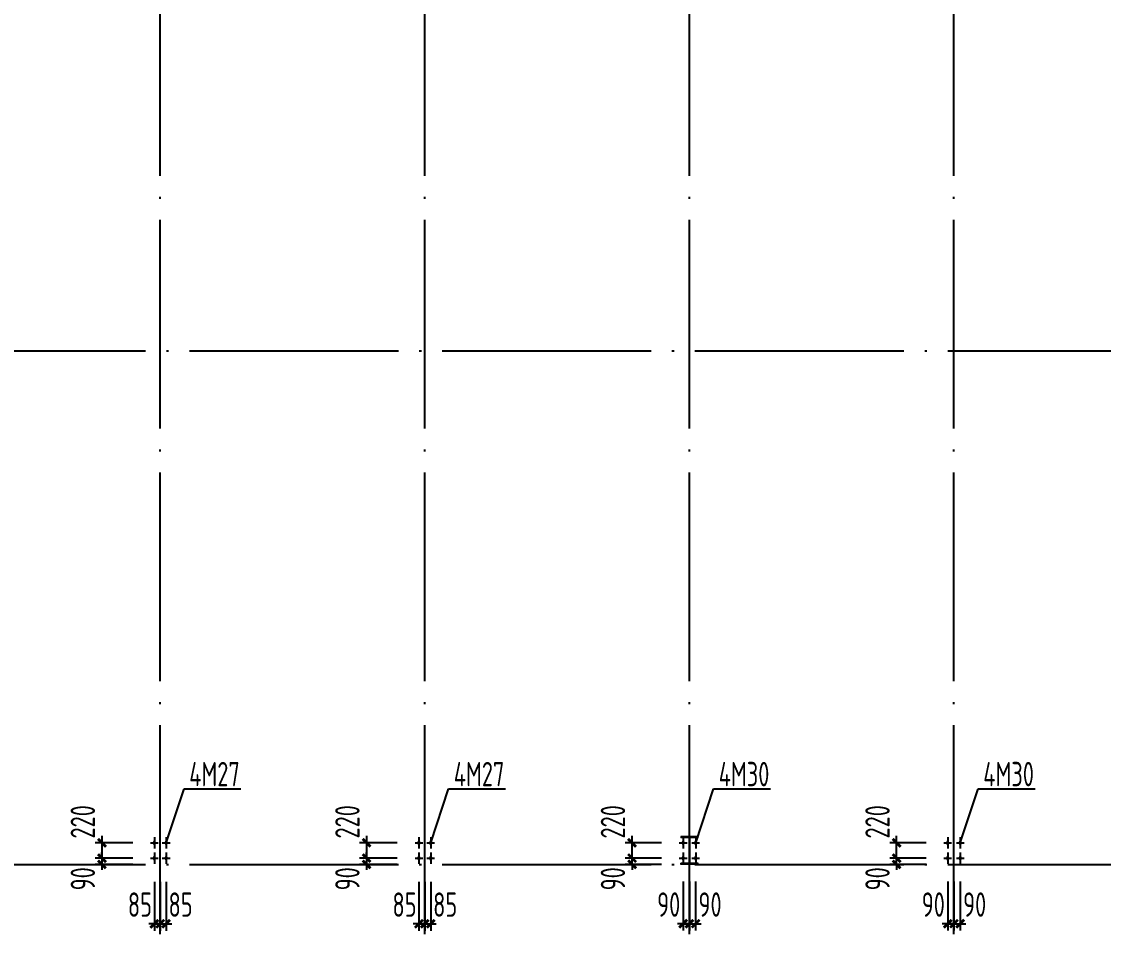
# Model space of a CAD drawing. Extents: x -3102990 to -851544, y -5293060 to -2540151.
# Drawn here: x -2066788 to -2051251, y -2657067 to -2643984 of the extents above; entities that cross this region are included whole.
import ezdxf

# ---------------------------------------------------------------- set-up
doc = ezdxf.new("R2010")
doc.units = 0
doc.header["$LTSCALE"] = 1000
doc.header["$PDMODE"] = 1
doc.linetypes.add('DOTE', pattern=[2.42, 2, -0.2, 0.02, -0.2])
doc.layers.get('0').update_dxf_attribs({"linetype": 'CONTINUOUS'})
doc.layers.get('Defpoints').update_dxf_attribs({"linetype": 'CONTINUOUS'})
for name, color, linetype in [('AXIS', 253, 'DOTE'), ('COLU', 7, 'CONTINUOUS'), ('DIM', 3, 'CONTINUOUS'), ('NUM', 7, 'CONTINUOUS'), ('TEXT', 7, 'CONTINUOUS'), ('THIN', 7, 'CONTINUOUS')]:
    doc.layers.add(name, color=color, linetype=linetype)
doc.styles.add('TSSD_Dimension', font='tssdeng.shx', dxfattribs={"width": 0.7, "bigfont": 'Hztxt.shx'})
doc.styles.add('TSSD_Rein', font='Tssdeng.shx', dxfattribs={"width": 0.75, "bigfont": 'hztxt.shx'})
doc.dimstyles.new('TSSD_100_100$0', dxfattribs={"dimtxt": 350, "dimasz": 80, "dimexe": 100, "dimexo": 250, "dimgap": 100, "dimtad": 1, "dimdec": 0, "dimzin": 0, "dimdsep": 46, "dimtxsty": 'TSSD_Dimension', "dimblk": 'ARCHTICK', "dimcen": 0, "dimdle": 100, "dimclrd": 3, "dimclre": 3, "dimclrt": 7, "dimadec": 0, "dimazin": 0, "dimtfac": 1, "dimtdec": 0, "dimtix": 1, "dimtmove": 2, "dimatfit": 3, "dimldrblk": 'ARCHTICK', "dimfxl": 100, "dimtolj": 1, "dimtzin": 0, "dimarcsym": 0})

# ---------------------------------------------------------------- blocks, each defined once
blk = doc.blocks.new('A$C21E01B0F')
at = {"layer": 'THIN'}
for p, q in [((18, 241), (18, -299)), ((-162, -29), (198, -29))]:
    blk.add_line(p, q, dxfattribs=at)
blk.add_solid([(18, 151), (108, -29), (-72, -29), (18, -209)], dxfattribs=at)
blk = doc.blocks.new('_ArchTick')
at = {"color": 0, "const_width": 0.5}
blk.add_lwpolyline([(-0.71, -0.71), (0.71, 0.71)], dxfattribs=at)
blk = doc.blocks.new('*D1051')
at = {"layer": 'Defpoints', "color": 0, "ltscale": 1.5}
for p in [(-2064882, -2656090), (-2064797, -2656090), (-2064797, -2656943)]:
    blk.add_point(p, dxfattribs=at)
at = {"layer": 'DIM', "color": 3, "lineweight": -2, "ltscale": 1.5}
for p, q in [((-2064882, -2656340), (-2064882, -2657043)), ((-2064797, -2656340), (-2064797, -2657043)), ((-2064882, -2656943), (-2064962, -2656943)), ((-2064882, -2656943), (-2064797, -2656943)), ((-2064797, -2656943), (-2064717, -2656943))]:
    blk.add_line(p, q, dxfattribs=at)
at = {"layer": 'DIM', "color": 3, "lineweight": -2, "ltscale": 1.5, "xscale": 80, "yscale": 80, "zscale": 80}
blk.add_blockref('_ArchTick', (-2064882, -2656943), dxfattribs=at)
at = {"layer": 'DIM', "color": 3, "lineweight": -2, "ltscale": 1.5, "xscale": 80, "yscale": 80, "zscale": 80, "rotation": 180}
blk.add_blockref('_ArchTick', (-2064797, -2656943), dxfattribs=at)
at = {"layer": 'DIM', "color": 7, "ltscale": 1.5, "insert": (-2065089, -2656668), "char_height": 350, "attachment_point": 5, "style": 'TSSD_Dimension'}
blk.add_mtext('\\A1;85', dxfattribs=at)
blk = doc.blocks.new('*D1052')
at = {"layer": 'Defpoints', "color": 0, "ltscale": 1.5}
for p in [(-2064797, -2656090), (-2064712, -2656090), (-2064712, -2656943)]:
    blk.add_point(p, dxfattribs=at)
at = {"layer": 'DIM', "color": 3, "lineweight": -2, "ltscale": 1.5}
for p, q in [((-2064797, -2656340), (-2064797, -2657043)), ((-2064712, -2656340), (-2064712, -2657043)), ((-2064797, -2656943), (-2064877, -2656943)), ((-2064797, -2656943), (-2064712, -2656943)), ((-2064712, -2656943), (-2064632, -2656943))]:
    blk.add_line(p, q, dxfattribs=at)
at = {"layer": 'DIM', "color": 3, "lineweight": -2, "ltscale": 1.5, "xscale": 80, "yscale": 80, "zscale": 80}
blk.add_blockref('_ArchTick', (-2064797, -2656943), dxfattribs=at)
at = {"layer": 'DIM', "color": 3, "lineweight": -2, "ltscale": 1.5, "xscale": 80, "yscale": 80, "zscale": 80, "rotation": 180}
blk.add_blockref('_ArchTick', (-2064712, -2656943), dxfattribs=at)
at = {"layer": 'DIM', "color": 7, "ltscale": 1.5, "insert": (-2064505, -2656668), "char_height": 350, "attachment_point": 5, "style": 'TSSD_Dimension'}
blk.add_mtext('\\A1;85', dxfattribs=at)
blk = doc.blocks.new('*D1053')
at = {"layer": 'Defpoints', "color": 0, "ltscale": 1.5}
for p in [(-2064942, -2655780), (-2065634, -2656000), (-2064942, -2656000)]:
    blk.add_point(p, dxfattribs=at)
at = {"layer": 'DIM', "color": 3, "lineweight": -2, "ltscale": 1.5}
for p, q in [((-2065634, -2655680), (-2065634, -2656100)), ((-2065192, -2655780), (-2065734, -2655780)), ((-2065192, -2656000), (-2065734, -2656000))]:
    blk.add_line(p, q, dxfattribs=at)
at = {"layer": 'DIM', "color": 3, "lineweight": -2, "ltscale": 1.5, "xscale": 80, "yscale": 80, "zscale": 80}
for p, rotation in [((-2065634, -2655780), 90), ((-2065634, -2656000), 270)]:
    blk.add_blockref('_ArchTick', p, dxfattribs=dict(at, rotation=rotation))
at = {"layer": 'DIM', "color": 7, "ltscale": 1.5, "insert": (-2065909, -2655479), "char_height": 350, "attachment_point": 5, "rotation": 90, "style": 'TSSD_Dimension'}
blk.add_mtext('\\A1;220', dxfattribs=at)
blk = doc.blocks.new('*D1054')
at = {"layer": 'Defpoints', "color": 0, "ltscale": 1.5}
for p in [(-2064942, -2656000), (-2065634, -2656090), (-2064942, -2656090)]:
    blk.add_point(p, dxfattribs=at)
at = {"layer": 'DIM', "color": 3, "lineweight": -2, "ltscale": 1.5}
for p, q in [((-2065192, -2656000), (-2065734, -2656000)), ((-2065634, -2656000), (-2065634, -2655920)), ((-2065634, -2656000), (-2065634, -2656090)), ((-2065192, -2656090), (-2065734, -2656090)), ((-2065634, -2656090), (-2065634, -2656170))]:
    blk.add_line(p, q, dxfattribs=at)
at = {"layer": 'DIM', "color": 3, "lineweight": -2, "ltscale": 1.5, "xscale": 80, "yscale": 80, "zscale": 80}
for p, rotation in [((-2065634, -2656000), 270), ((-2065634, -2656090), 90)]:
    blk.add_blockref('_ArchTick', p, dxfattribs=dict(at, rotation=rotation))
at = {"layer": 'DIM', "color": 7, "ltscale": 1.5, "insert": (-2065909, -2656297), "char_height": 350, "attachment_point": 5, "rotation": 90, "style": 'TSSD_Dimension'}
blk.add_mtext('\\A1;90', dxfattribs=at)
blk = doc.blocks.new('*D1059')
at = {"layer": 'Defpoints', "color": 0, "ltscale": 1.5}
for p in [(-2061082, -2656090), (-2060997, -2656090), (-2060997, -2656943)]:
    blk.add_point(p, dxfattribs=at)
at = {"layer": 'DIM', "color": 3, "lineweight": -2, "ltscale": 1.5}
for p, q in [((-2061082, -2656340), (-2061082, -2657043)), ((-2060997, -2656340), (-2060997, -2657043)), ((-2061082, -2656943), (-2061162, -2656943)), ((-2061082, -2656943), (-2060997, -2656943)), ((-2060997, -2656943), (-2060917, -2656943))]:
    blk.add_line(p, q, dxfattribs=at)
at = {"layer": 'DIM', "color": 3, "lineweight": -2, "ltscale": 1.5, "xscale": 80, "yscale": 80, "zscale": 80}
blk.add_blockref('_ArchTick', (-2061082, -2656943), dxfattribs=at)
at = {"layer": 'DIM', "color": 3, "lineweight": -2, "ltscale": 1.5, "xscale": 80, "yscale": 80, "zscale": 80, "rotation": 180}
blk.add_blockref('_ArchTick', (-2060997, -2656943), dxfattribs=at)
at = {"layer": 'DIM', "color": 7, "ltscale": 1.5, "insert": (-2061289, -2656668), "char_height": 350, "attachment_point": 5, "style": 'TSSD_Dimension'}
blk.add_mtext('\\A1;85', dxfattribs=at)
blk = doc.blocks.new('*D1060')
at = {"layer": 'Defpoints', "color": 0, "ltscale": 1.5}
for p in [(-2060997, -2656090), (-2060912, -2656090), (-2060912, -2656943)]:
    blk.add_point(p, dxfattribs=at)
at = {"layer": 'DIM', "color": 3, "lineweight": -2, "ltscale": 1.5}
for p, q in [((-2060997, -2656340), (-2060997, -2657043)), ((-2060912, -2656340), (-2060912, -2657043)), ((-2060997, -2656943), (-2061077, -2656943)), ((-2060997, -2656943), (-2060912, -2656943)), ((-2060912, -2656943), (-2060832, -2656943))]:
    blk.add_line(p, q, dxfattribs=at)
at = {"layer": 'DIM', "color": 3, "lineweight": -2, "ltscale": 1.5, "xscale": 80, "yscale": 80, "zscale": 80}
blk.add_blockref('_ArchTick', (-2060997, -2656943), dxfattribs=at)
at = {"layer": 'DIM', "color": 3, "lineweight": -2, "ltscale": 1.5, "xscale": 80, "yscale": 80, "zscale": 80, "rotation": 180}
blk.add_blockref('_ArchTick', (-2060912, -2656943), dxfattribs=at)
at = {"layer": 'DIM', "color": 7, "ltscale": 1.5, "insert": (-2060705, -2656668), "char_height": 350, "attachment_point": 5, "style": 'TSSD_Dimension'}
blk.add_mtext('\\A1;85', dxfattribs=at)
blk = doc.blocks.new('*D1061')
at = {"layer": 'Defpoints', "color": 0, "ltscale": 1.5}
for p in [(-2061142, -2655780), (-2061834, -2656000), (-2061142, -2656000)]:
    blk.add_point(p, dxfattribs=at)
at = {"layer": 'DIM', "color": 3, "lineweight": -2, "ltscale": 1.5}
for p, q in [((-2061834, -2655680), (-2061834, -2656100)), ((-2061392, -2655780), (-2061934, -2655780)), ((-2061392, -2656000), (-2061934, -2656000))]:
    blk.add_line(p, q, dxfattribs=at)
at = {"layer": 'DIM', "color": 3, "lineweight": -2, "ltscale": 1.5, "xscale": 80, "yscale": 80, "zscale": 80}
for p, rotation in [((-2061834, -2655780), 90), ((-2061834, -2656000), 270)]:
    blk.add_blockref('_ArchTick', p, dxfattribs=dict(at, rotation=rotation))
at = {"layer": 'DIM', "color": 7, "ltscale": 1.5, "insert": (-2062109, -2655479), "char_height": 350, "attachment_point": 5, "rotation": 90, "style": 'TSSD_Dimension'}
blk.add_mtext('\\A1;220', dxfattribs=at)
blk = doc.blocks.new('*D1062')
at = {"layer": 'Defpoints', "color": 0, "ltscale": 1.5}
for p in [(-2061142, -2656000), (-2061834, -2656090), (-2061142, -2656090)]:
    blk.add_point(p, dxfattribs=at)
at = {"layer": 'DIM', "color": 3, "lineweight": -2, "ltscale": 1.5}
for p, q in [((-2061392, -2656000), (-2061934, -2656000)), ((-2061834, -2656000), (-2061834, -2655920)), ((-2061834, -2656000), (-2061834, -2656090)), ((-2061392, -2656090), (-2061934, -2656090)), ((-2061834, -2656090), (-2061834, -2656170))]:
    blk.add_line(p, q, dxfattribs=at)
at = {"layer": 'DIM', "color": 3, "lineweight": -2, "ltscale": 1.5, "xscale": 80, "yscale": 80, "zscale": 80}
for p, rotation in [((-2061834, -2656000), 270), ((-2061834, -2656090), 90)]:
    blk.add_blockref('_ArchTick', p, dxfattribs=dict(at, rotation=rotation))
at = {"layer": 'DIM', "color": 7, "ltscale": 1.5, "insert": (-2062109, -2656297), "char_height": 350, "attachment_point": 5, "rotation": 90, "style": 'TSSD_Dimension'}
blk.add_mtext('\\A1;90', dxfattribs=at)
blk = doc.blocks.new('*D1087')
at = {"layer": 'Defpoints', "color": 0, "ltscale": 1.5}
for p in [(-2057287, -2656084), (-2057197, -2656084), (-2057197, -2656942)]:
    blk.add_point(p, dxfattribs=at)
at = {"layer": 'DIM', "color": 3, "lineweight": -2, "ltscale": 1.5}
for p, q in [((-2057287, -2656334), (-2057287, -2657042)), ((-2057197, -2656334), (-2057197, -2657042)), ((-2057287, -2656942), (-2057367, -2656942)), ((-2057287, -2656942), (-2057197, -2656942)), ((-2057197, -2656942), (-2057117, -2656942))]:
    blk.add_line(p, q, dxfattribs=at)
at = {"layer": 'DIM', "color": 3, "lineweight": -2, "ltscale": 1.5, "xscale": 80, "yscale": 80, "zscale": 80}
blk.add_blockref('_ArchTick', (-2057287, -2656942), dxfattribs=at)
at = {"layer": 'DIM', "color": 3, "lineweight": -2, "ltscale": 1.5, "xscale": 80, "yscale": 80, "zscale": 80, "rotation": 180}
blk.add_blockref('_ArchTick', (-2057197, -2656942), dxfattribs=at)
at = {"layer": 'DIM', "color": 7, "ltscale": 1.5, "insert": (-2057494, -2656667), "char_height": 350, "attachment_point": 5, "style": 'TSSD_Dimension'}
blk.add_mtext('\\A1;90', dxfattribs=at)
blk = doc.blocks.new('*D1088')
at = {"layer": 'Defpoints', "color": 0, "ltscale": 1.5}
for p in [(-2057197, -2656084), (-2057107, -2656084), (-2057107, -2656942)]:
    blk.add_point(p, dxfattribs=at)
at = {"layer": 'DIM', "color": 3, "lineweight": -2, "ltscale": 1.5}
for p, q in [((-2057197, -2656334), (-2057197, -2657042)), ((-2057107, -2656334), (-2057107, -2657042)), ((-2057197, -2656942), (-2057277, -2656942)), ((-2057197, -2656942), (-2057107, -2656942)), ((-2057107, -2656942), (-2057027, -2656942))]:
    blk.add_line(p, q, dxfattribs=at)
at = {"layer": 'DIM', "color": 3, "lineweight": -2, "ltscale": 1.5, "xscale": 80, "yscale": 80, "zscale": 80}
blk.add_blockref('_ArchTick', (-2057197, -2656942), dxfattribs=at)
at = {"layer": 'DIM', "color": 3, "lineweight": -2, "ltscale": 1.5, "xscale": 80, "yscale": 80, "zscale": 80, "rotation": 180}
blk.add_blockref('_ArchTick', (-2057107, -2656942), dxfattribs=at)
at = {"layer": 'DIM', "color": 7, "ltscale": 1.5, "insert": (-2056900, -2656667), "char_height": 350, "attachment_point": 5, "style": 'TSSD_Dimension'}
blk.add_mtext('\\A1;90', dxfattribs=at)
blk = doc.blocks.new('*D1089')
at = {"layer": 'Defpoints', "color": 0, "ltscale": 1.5}
for p in [(-2058020, -2656000), (-2057347, -2656000), (-2057347, -2656090)]:
    blk.add_point(p, dxfattribs=at)
at = {"layer": 'DIM', "color": 3, "lineweight": -2, "ltscale": 1.5}
for p, q in [((-2057597, -2656000), (-2058120, -2656000)), ((-2058020, -2656000), (-2058020, -2655920)), ((-2058020, -2656090), (-2058020, -2656000)), ((-2057597, -2656090), (-2058120, -2656090)), ((-2058020, -2656090), (-2058020, -2656170))]:
    blk.add_line(p, q, dxfattribs=at)
at = {"layer": 'DIM', "color": 3, "lineweight": -2, "ltscale": 1.5, "xscale": 80, "yscale": 80, "zscale": 80}
for p, rotation in [((-2058020, -2656000), 270), ((-2058020, -2656090), 90)]:
    blk.add_blockref('_ArchTick', p, dxfattribs=dict(at, rotation=rotation))
at = {"layer": 'DIM', "color": 7, "ltscale": 1.5, "insert": (-2058295, -2656297), "char_height": 350, "attachment_point": 5, "rotation": 90, "style": 'TSSD_Dimension'}
blk.add_mtext('\\A1;90', dxfattribs=at)
blk = doc.blocks.new('*D1090')
at = {"layer": 'Defpoints', "color": 0, "ltscale": 1.5}
for p in [(-2058020, -2655780), (-2057347, -2655780), (-2057347, -2656000)]:
    blk.add_point(p, dxfattribs=at)
at = {"layer": 'DIM', "color": 3, "lineweight": -2, "ltscale": 1.5}
for p, q in [((-2058020, -2656100), (-2058020, -2655680)), ((-2057597, -2655780), (-2058120, -2655780)), ((-2057597, -2656000), (-2058120, -2656000))]:
    blk.add_line(p, q, dxfattribs=at)
at = {"layer": 'DIM', "color": 3, "lineweight": -2, "ltscale": 1.5, "xscale": 80, "yscale": 80, "zscale": 80}
for p, rotation in [((-2058020, -2655780), 90), ((-2058020, -2656000), 270)]:
    blk.add_blockref('_ArchTick', p, dxfattribs=dict(at, rotation=rotation))
at = {"layer": 'DIM', "color": 7, "ltscale": 1.5, "insert": (-2058295, -2655479), "char_height": 350, "attachment_point": 5, "rotation": 90, "style": 'TSSD_Dimension'}
blk.add_mtext('\\A1;220', dxfattribs=at)
blk = doc.blocks.new('*D1095')
at = {"layer": 'Defpoints', "color": 0, "ltscale": 1.5}
for p in [(-2054220, -2656000), (-2053547, -2656000), (-2053547, -2656090)]:
    blk.add_point(p, dxfattribs=at)
at = {"layer": 'DIM', "color": 3, "lineweight": -2, "ltscale": 1.5}
for p, q in [((-2053797, -2656000), (-2054320, -2656000)), ((-2054220, -2656000), (-2054220, -2655920)), ((-2054220, -2656090), (-2054220, -2656000)), ((-2053797, -2656090), (-2054320, -2656090)), ((-2054220, -2656090), (-2054220, -2656170))]:
    blk.add_line(p, q, dxfattribs=at)
at = {"layer": 'DIM', "color": 3, "lineweight": -2, "ltscale": 1.5, "xscale": 80, "yscale": 80, "zscale": 80}
for p, rotation in [((-2054220, -2656000), 270), ((-2054220, -2656090), 90)]:
    blk.add_blockref('_ArchTick', p, dxfattribs=dict(at, rotation=rotation))
at = {"layer": 'DIM', "color": 7, "ltscale": 1.5, "insert": (-2054495, -2656297), "char_height": 350, "attachment_point": 5, "rotation": 90, "style": 'TSSD_Dimension'}
blk.add_mtext('\\A1;90', dxfattribs=at)
blk = doc.blocks.new('*D1096')
at = {"layer": 'Defpoints', "color": 0, "ltscale": 1.5}
for p in [(-2054220, -2655780), (-2053547, -2655780), (-2053547, -2656000)]:
    blk.add_point(p, dxfattribs=at)
at = {"layer": 'DIM', "color": 3, "lineweight": -2, "ltscale": 1.5}
for p, q in [((-2054220, -2656100), (-2054220, -2655680)), ((-2053797, -2655780), (-2054320, -2655780)), ((-2053797, -2656000), (-2054320, -2656000))]:
    blk.add_line(p, q, dxfattribs=at)
at = {"layer": 'DIM', "color": 3, "lineweight": -2, "ltscale": 1.5, "xscale": 80, "yscale": 80, "zscale": 80}
for p, rotation in [((-2054220, -2655780), 90), ((-2054220, -2656000), 270)]:
    blk.add_blockref('_ArchTick', p, dxfattribs=dict(at, rotation=rotation))
at = {"layer": 'DIM', "color": 7, "ltscale": 1.5, "insert": (-2054495, -2655479), "char_height": 350, "attachment_point": 5, "rotation": 90, "style": 'TSSD_Dimension'}
blk.add_mtext('\\A1;220', dxfattribs=at)
blk = doc.blocks.new('*D1101')
at = {"layer": 'Defpoints', "color": 0, "ltscale": 1.5}
for p in [(-2053487, -2656084), (-2053397, -2656084), (-2053397, -2656942)]:
    blk.add_point(p, dxfattribs=at)
at = {"layer": 'DIM', "color": 3, "lineweight": -2, "ltscale": 1.5}
for p, q in [((-2053487, -2656334), (-2053487, -2657042)), ((-2053397, -2656334), (-2053397, -2657042)), ((-2053487, -2656942), (-2053567, -2656942)), ((-2053487, -2656942), (-2053397, -2656942)), ((-2053397, -2656942), (-2053317, -2656942))]:
    blk.add_line(p, q, dxfattribs=at)
at = {"layer": 'DIM', "color": 3, "lineweight": -2, "ltscale": 1.5, "xscale": 80, "yscale": 80, "zscale": 80}
blk.add_blockref('_ArchTick', (-2053487, -2656942), dxfattribs=at)
at = {"layer": 'DIM', "color": 3, "lineweight": -2, "ltscale": 1.5, "xscale": 80, "yscale": 80, "zscale": 80, "rotation": 180}
blk.add_blockref('_ArchTick', (-2053397, -2656942), dxfattribs=at)
at = {"layer": 'DIM', "color": 7, "ltscale": 1.5, "insert": (-2053694, -2656667), "char_height": 350, "attachment_point": 5, "style": 'TSSD_Dimension'}
blk.add_mtext('\\A1;90', dxfattribs=at)
blk = doc.blocks.new('*D1102')
at = {"layer": 'Defpoints', "color": 0, "ltscale": 1.5}
for p in [(-2053397, -2656084), (-2053307, -2656084), (-2053307, -2656942)]:
    blk.add_point(p, dxfattribs=at)
at = {"layer": 'DIM', "color": 3, "lineweight": -2, "ltscale": 1.5}
for p, q in [((-2053397, -2656334), (-2053397, -2657042)), ((-2053307, -2656334), (-2053307, -2657042)), ((-2053397, -2656942), (-2053477, -2656942)), ((-2053397, -2656942), (-2053307, -2656942)), ((-2053307, -2656942), (-2053227, -2656942))]:
    blk.add_line(p, q, dxfattribs=at)
at = {"layer": 'DIM', "color": 3, "lineweight": -2, "ltscale": 1.5, "xscale": 80, "yscale": 80, "zscale": 80}
blk.add_blockref('_ArchTick', (-2053397, -2656942), dxfattribs=at)
at = {"layer": 'DIM', "color": 3, "lineweight": -2, "ltscale": 1.5, "xscale": 80, "yscale": 80, "zscale": 80, "rotation": 180}
blk.add_blockref('_ArchTick', (-2053307, -2656942), dxfattribs=at)
at = {"layer": 'DIM', "color": 7, "ltscale": 1.5, "insert": (-2053100, -2656667), "char_height": 350, "attachment_point": 5, "style": 'TSSD_Dimension'}
blk.add_mtext('\\A1;90', dxfattribs=at)

msp = doc.modelspace()

# ---------------------------------------------------------------- linework, layer by layer
at = {"layer": 'AXIS', "ltscale": 1.5}
for p, q in [((-2064796.76, -2657090.5), (-2064796.76, -2640340.5)), ((-2060996.76, -2657090.5), (-2060996.76, -2640340.5)), ((-2057196.76, -2657090.5), (-2057196.76, -2640340.5)), ((-2053396.76, -2657090.5), (-2053396.76, -2640340.5)), ((-2115196.76, -2648715.5), (-2037196.76, -2648715.5)), ((-2115196.76, -2656090.5), (-2037196.76, -2656090.5))]:
    msp.add_line(p, q, dxfattribs=at)
at = {"layer": 'COLU', "lineweight": 5}
for p, q in [((-2057071.76, -2655690.5), (-2057321.76, -2655690.5)), ((-2057321.76, -2655690.5), (-2057321.76, -2655708.5)), ((-2057071.76, -2655708.5), (-2057321.76, -2655708.5)), ((-2057204.76, -2655708.5), (-2057204.76, -2656072.5)), ((-2057188.76, -2655708.5), (-2057188.76, -2656072.5)), ((-2057071.76, -2655708.5), (-2057071.76, -2655690.5)), ((-2057071.76, -2656072.5), (-2057321.76, -2656072.5)), ((-2057321.76, -2656090.5), (-2057321.76, -2656072.5)), ((-2057071.76, -2656090.5), (-2057321.76, -2656090.5)), ((-2057071.76, -2656090.5), (-2057071.76, -2656072.5))]:
    msp.add_line(p, q, dxfattribs=at)
at = {"layer": 'NUM'}
for p, q in [((-2064711.76, -2655780.5, 4.8), (-2064455.44, -2655003.05, 4.8)), ((-2064455.44, -2655003.05, 4.8), (-2063637.37, -2655003.05, 4.8)), ((-2060911.76, -2655780.5, 4.8), (-2060655.44, -2655003.05, 4.8)), ((-2060655.44, -2655003.05, 4.8), (-2059837.37, -2655003.05, 4.8)), ((-2057106.76, -2655780.5, 4.8), (-2056850.44, -2655003.05, 4.8)), ((-2056850.44, -2655003.05, 4.8), (-2056032.37, -2655003.05, 4.8)), ((-2053306.76, -2655780.5, 4.8), (-2053050.44, -2655003.05, 4.8)), ((-2053050.44, -2655003.05, 4.8), (-2052232.37, -2655003.05, 4.8))]:
    msp.add_line(p, q, dxfattribs=at)

# ---------------------------------------------------------------- block references
at = {"layer": 'COLU', "lineweight": 5, "xscale": 0.3087000000523403, "yscale": 0.3087000005180016}
for p, zscale in [((-2064887.28, -2655771.56), 0.3086999999999999), ((-2064717.28, -2655771.56, 4.8), 0.3086999999999998), ((-2061087.28, -2655771.56), 0.3086999999999999), ((-2060917.28, -2655771.56, 4.8), 0.3086999999999998), ((-2057292.28, -2655771.56), 0.3086999999999998), ((-2057112.28, -2655771.56, 4.8), 0.3087), ((-2053492.28, -2655771.56), 0.3086999999999998), ((-2053312.28, -2655771.56, 4.8), 0.3087), ((-2064887.28, -2655991.56), 0.3086999999999999), ((-2064717.28, -2655991.56, 1.44), 0.3086999999999998), ((-2061087.28, -2655991.56), 0.3086999999999999), ((-2060917.28, -2655991.56, 1.44), 0.3086999999999998), ((-2057292.28, -2655991.56), 0.3086999999999998), ((-2057112.28, -2655991.56, 4.8), 0.3087), ((-2053492.28, -2655991.56), 0.3086999999999998), ((-2053312.28, -2655991.56, 4.8), 0.3087)]:
    msp.add_blockref('A$C21E01B0F', p, dxfattribs=dict(at, zscale=zscale))

# ---------------------------------------------------------------- texts
at = {"layer": 'TEXT', "style": 'TSSD_Rein', "width": 0.7}
for p in [(-2064381.26, -2654968.04, 4.8), (-2060581.26, -2654968.04, 4.8)]:
    msp.add_text('4M27', height=350, dxfattribs=at).set_placement(p)
at = {"layer": 'TEXT', "color": 6, "style": 'TSSD_Rein', "width": 0.7}
for p in [(-2056776.26, -2654968.04, 4.8), (-2052976.26, -2654968.04, 4.8)]:
    msp.add_text('4M30', height=350, dxfattribs=at).set_placement(p)

# ---------------------------------------------------------------- dimensions: what is measured, and where the dimension line sits
at = {"layer": 'DIM', "ltscale": 1.5}
for base, p1, p2, picture, middle in [((-2065633.88, -2656000.5), (-2064941.76, -2655780.5), (-2064941.76, -2656000.5), '*D1053', (-2065908.88, -2655479.41)), ((-2061833.88, -2656000.5), (-2061141.76, -2655780.5), (-2061141.76, -2656000.5), '*D1061', (-2062108.88, -2655479.41)), ((-2058019.64, -2655780.5), (-2057346.76, -2656000.5), (-2057346.76, -2655780.5), '*D1090', (-2058294.64, -2655479.41)), ((-2054219.64, -2655780.5), (-2053546.76, -2656000.5), (-2053546.76, -2655780.5), '*D1096', (-2054494.64, -2655479.41)), ((-2065633.88, -2656090.5), (-2064941.76, -2656000.5), (-2064941.76, -2656090.5), '*D1054', (-2065908.88, -2656297.36)), ((-2061833.88, -2656090.5), (-2061141.76, -2656000.5), (-2061141.76, -2656090.5), '*D1062', (-2062108.88, -2656297.36)), ((-2058019.64, -2656000.5), (-2057346.76, -2656090.5), (-2057346.76, -2656000.5), '*D1089', (-2058294.64, -2656297.36)), ((-2054219.64, -2656000.5), (-2053546.76, -2656090.5), (-2053546.76, -2656000.5), '*D1095', (-2054494.64, -2656297.36))]:
    dim = msp.add_linear_dim(base=base, p1=p1, p2=p2, angle=90, dimstyle='TSSD_100_100$0', dxfattribs=at)
    dim.commit()
    dim.dimension.update_dxf_attribs({"geometry": picture, "text_midpoint": middle, "dimtype": 160})
for base, p1, p2, picture, middle in [((-2064796.76, -2656942.6), (-2064881.76, -2656090.5), (-2064796.76, -2656090.5), '*D1051', (-2065088.62, -2656667.6)), ((-2064711.76, -2656942.6), (-2064796.76, -2656090.5), (-2064711.76, -2656090.5), '*D1052', (-2064504.9, -2656667.6)), ((-2060996.76, -2656942.6), (-2061081.76, -2656090.5), (-2060996.76, -2656090.5), '*D1059', (-2061288.62, -2656667.6)), ((-2060911.76, -2656942.6), (-2060996.76, -2656090.5), (-2060911.76, -2656090.5), '*D1060', (-2060704.9, -2656667.6)), ((-2057196.76, -2656941.51), (-2057286.76, -2656083.85), (-2057196.76, -2656083.85), '*D1087', (-2057493.62, -2656666.51)), ((-2057106.76, -2656941.51), (-2057196.76, -2656083.85), (-2057106.76, -2656083.85), '*D1088', (-2056899.9, -2656666.51)), ((-2053396.76, -2656941.51), (-2053486.76, -2656083.85), (-2053396.76, -2656083.85), '*D1101', (-2053693.62, -2656666.51)), ((-2053306.76, -2656941.51), (-2053396.76, -2656083.85), (-2053306.76, -2656083.85), '*D1102', (-2053099.9, -2656666.51))]:
    dim = msp.add_linear_dim(base=base, p1=p1, p2=p2, dimstyle='TSSD_100_100$0', dxfattribs=at)
    dim.commit()
    dim.dimension.update_dxf_attribs({"geometry": picture, "text_midpoint": middle, "dimtype": 160})

doc.saveas('drawing.dxf')
